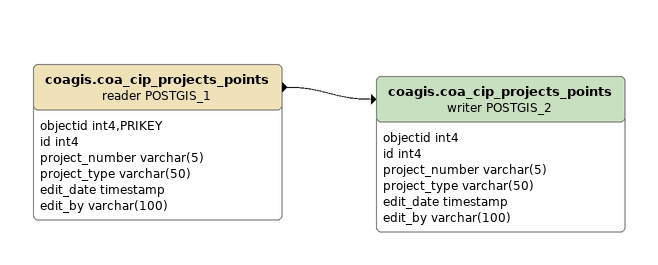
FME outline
coagis.coa_cip_projects_points (reader POSTGIS_1)
    attributes: objectid int4,PRIKEY, id int4, project_number varchar(5), project_type varchar(50), edit_date timestamp, edit_by varchar(100)
    -> coagis.coa_cip_projects_points (writer POSTGIS_2)
coagis.coa_cip_projects_points (writer POSTGIS_2)
    attributes: objectid int4, id int4, project_number varchar(5), project_type varchar(50), edit_date timestamp, edit_by varchar(100)
